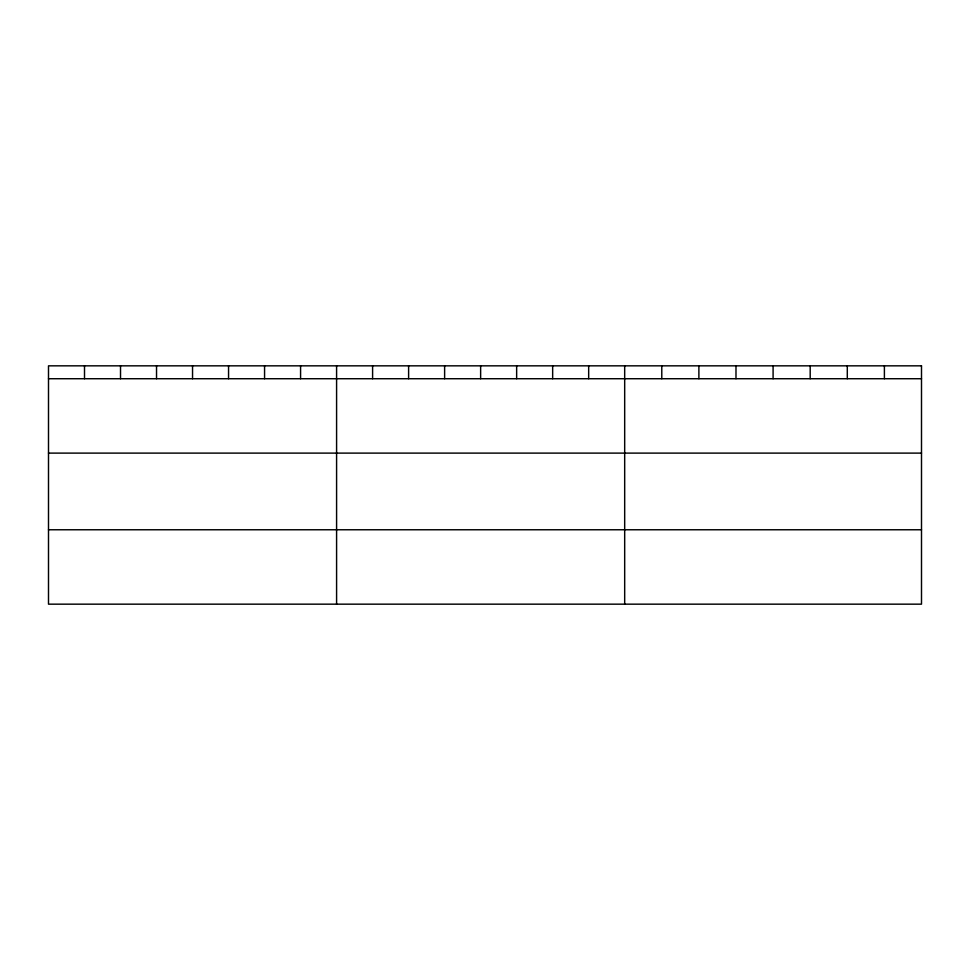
<?xml version="1.0" encoding="UTF-8"?>
<svg xmlns="http://www.w3.org/2000/svg" width="970" height="970" viewBox="0 0 970 970"><rect width="100%" height="100%" fill="white"/><g stroke="black" fill="none" stroke-linecap="round" stroke-linejoin="round"><path stroke-width="1.45" d="M48.5 378.724L921.5 378.724M48.5 453.111L921.5 453.111M48.5 529.765L921.5 529.765M884.397 365.836L884.397 378.724M847.295 365.836L847.295 378.724M810.192 365.836L810.192 378.724M773.09 365.836L773.09 378.724M735.987 365.836L735.987 378.724M698.885 365.836L698.885 378.724M661.782 365.836L661.782 378.724M624.68 365.836L624.68 604.164M588.669 365.836L588.669 378.724M552.658 365.836L552.658 378.724M516.646 365.836L516.646 378.724M480.635 365.836L480.635 378.724M444.624 365.836L444.624 378.724M408.612 365.836L408.612 378.724M372.601 365.836L372.601 378.724M336.59 365.836L336.59 604.164M300.579 365.836L300.579 378.724M264.567 365.836L264.567 378.724M228.556 365.836L228.556 378.724M192.545 365.836L192.545 378.724M156.534 365.836L156.534 378.724M120.522 365.836L120.522 378.724M84.511 365.836L84.511 378.724M921.5 365.836L48.5 365.836L48.5 604.164L921.5 604.164L921.5 365.836"/></g></svg>
